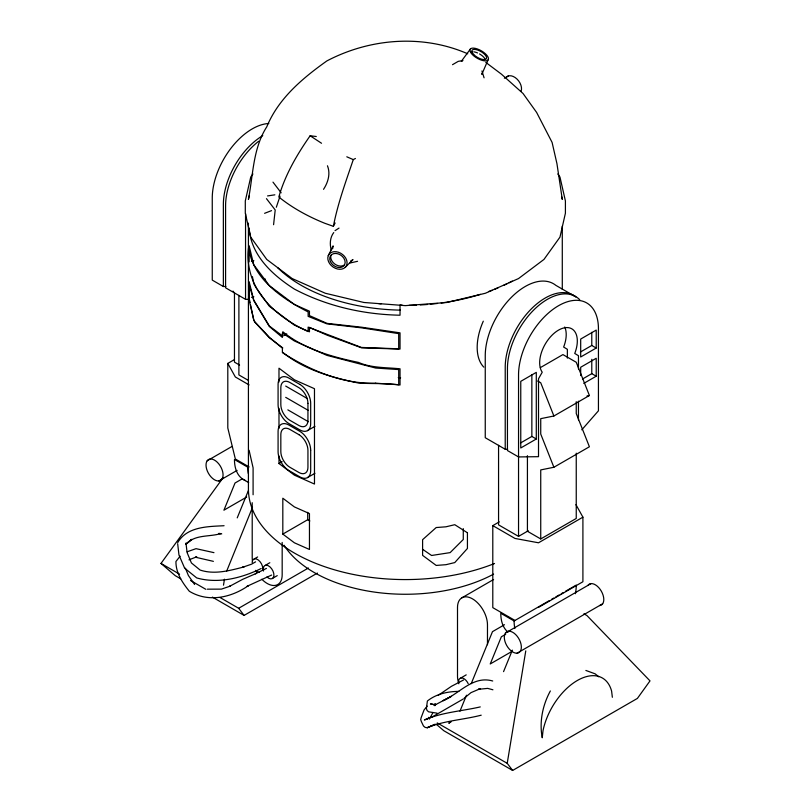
<?xml version="1.0" encoding="UTF-8"?>
<svg xmlns="http://www.w3.org/2000/svg" width="811" height="811" viewBox="0 0 811 811"><rect width="100%" height="100%" fill="white"/><g stroke="black" fill="none" stroke-linecap="round" stroke-linejoin="round"><path stroke-width="1.22" d="M225.853 286.486L223.36 286.516L223.36 204.514A56.496 32.622 -60 0 1 262.774 135.63M234.298 359.658L227.8 363.409L227.8 427.985L235.342 458.996L249.089 466.933M238.9 295.376L238.89 374.935L248.359 380.4M247.973 299.33L245.551 299.33L245.551 217.328A56.496 32.622 -60 0 1 245.662 213.83M248.419 223.137L248.419 488.982A156.898 90.589 0 0 0 332.449 569.21A156.898 90.589 0 0 0 494.538 563.503M249.099 261.933L249.109 245.723L253.762 264.771L269.364 285.624L294.383 304.5L309.457 311.171L309.447 315.611L327.066 323.376L361.584 327.208L400.036 332.855L400.036 349.065L361.594 347.848L327.066 335.156L309.447 327.391L309.457 331.821L294.383 325.14L269.364 306.274L257.087 289.162M253.093 494.761L253.093 467.856L249.089 450.267M278.984 381.991L278.984 368.194L294.383 379.801L314.475 388.702L314.475 484.045L294.383 475.145L278.984 463.527L278.984 456.005M278.984 428.411L278.984 408.339M499.262 521.889L492.794 525.629L492.794 607.632L514.985 620.445M498.562 445.3L498.562 524.859L518.543 536.385L528.326 530.739M505.223 449.253L505.223 367.241A56.496 32.622 -60 0 1 531.54 308.687A56.496 32.622 -60 0 1 575.82 296.897L555.849 285.36A56.496 32.622 -60 0 0 511.569 297.15A56.496 32.622 -60 0 0 485.252 355.715L485.252 437.717L505.223 449.253L507.645 449.253M518.543 536.385L518.543 374.935A56.496 32.622 -60 0 1 558.495 305.737A56.496 32.622 -60 0 1 598.437 328.8L598.437 410.812L581.791 429.82M527.424 455.691L527.424 531.266L540.734 538.95L576.246 518.452L576.246 453.177M520.469 443.019L531.854 436.44L531.854 374.834M536.294 439.004L536.294 372.371L520.763 381.342L520.763 447.976L536.294 439.004L531.854 436.44M562.287 289.324L562.287 226.137M567.365 358.107L567.365 349.308L563.645 347.047A26.621 15.368 -60 0 0 564.74 327.005M578.466 419.895L578.466 401.171M578.466 368.985L578.466 355.715L574.746 353.454A26.621 15.368 -60 0 0 570.62 328.242A26.621 15.368 -60 0 0 546.371 342.242A26.621 15.368 -60 0 0 542.235 372.219L538.514 378.778L538.514 456.684L518.543 456.938L507.443 450.531L507.443 368.529A56.496 32.622 -60 0 1 535.057 308.707A56.496 32.622 -60 0 1 579.723 299.695M580.686 375.615L580.686 367.251L596.217 358.28L596.217 376.213L583.788 383.39M575.942 504.635L582.906 517.165L582.906 581.751L538.514 607.378M582.46 379.041L591.777 373.658L591.777 359.303M434.98 705.651L435.142 703.644L434.676 705.55M273.581 224.708L275.213 209.958L266.454 198.654M223.501 585.167L224.465 579.206M583.92 613.805L586.941 615.549L650.006 680.885L637.395 698.413L512.633 770.45L507.22 763.323L525.771 650.878M332.601 248.835L333.149 245.895L328.273 255.658M316.28 136.522L310.137 135.772C296.978 154.577 285.168 174.791 278.812 196.982A189.581 109.455 0 0 0 324.765 223.268L333.372 226.32C337.802 203.47 345.821 181.593 353.282 159.615L355.411 158.48M249.261 195.684L248.419 199.384C253.174 174.892 252.88 148.393 266.799 126.769C278.477 98.384 302.483 78.282 326.884 60.916C370.09 38.239 422.643 34.113 467.734 53.79M276.328 207.231L280.038 196.13M226.725 571.015L252.495 507.372M430.134 717.857L432.973 712.484M459.938 711.237L466.487 695.22M237.228 517.874L248.338 490.706M482.423 72.909L481.825 74.359L487.989 60.065A10.431 4.258 30.1 0 0 477.476 48.995A10.431 4.258 30.1 0 0 472.215 54.428A10.431 4.258 30.1 0 0 487.989 60.065M471.232 683.602L492.48 631.657L504.493 624.713M503.56 671.64L512.359 650.128M550.355 690.952C542.65 705.104 539.173 721.831 542.245 737.767L543.005 730.711A50.221 28.993 -60 0 1 577.3 680.51A50.221 28.993 -60 0 1 611.606 691.104L612.356 697.288M333.372 226.32L335.115 223.005M323.538 189.328C328.05 182.424 330.675 173.757 327.462 165.779M333.747 232.564C329.935 237.522 329.651 244.152 331.223 250.011M252.931 173.97L250.751 177.011L245.297 200.925L245.297 213.222L250.751 237.147L266.738 259.429L292.173 278.568L325.323 293.258L363.926 302.483L405.348 305.635L446.78 302.483L485.383 293.258L518.523 278.568L543.968 259.429L559.955 237.147L565.409 213.222L565.409 200.925L559.955 177.011L557.775 173.97M180.741 578.831L175.277 575.678L160.994 563.432L223.187 477.628M470.461 48.924L461.327 61.332L462.929 60.511L458.215 61.372L452.518 64.687M427.194 706.128L424.041 710.02L421.152 717.654L420.696 719.631L421.385 721.628L423.484 726.007L425.146 727.406L427.194 727.731L435.112 724.324L427.194 727.731C444.316 720.584 463.253 719.844 481.207 715.18M177.7 542.64C186.986 526.491 207.809 526.572 224.069 525.721M180.123 556.184L175.936 561.506C175.784 572.921 182.465 582.734 189.328 591.26C208.295 602.786 231.267 597.687 248.46 585.623L247.102 586.262L271.604 575.05M345.233 267.346A10.431 7.867 35.6 0 0 338.451 252.251A10.431 7.867 35.6 0 0 328.627 261.831A10.431 7.867 35.6 0 0 345.233 267.346L352.988 259.571L350.494 261.172M185.719 544.394L191.731 539.356L185.962 544.211L185.983 543.066L187.077 552.504L191.416 562.956L200.114 570.062C214.651 574.877 229.777 570.569 244.04 566.909L242.448 567.335L251.511 564.192L255.587 561.851M186.54 543.705C195.471 534.317 209.35 537.085 220.724 533.597L218.757 533.456L221.738 533.912M464.166 698.22L470.998 692.635L480.102 688.742L478.47 689.299L487.695 688.387L492.926 689.786M450.703 721.678L448.767 723.23L450.946 721.972M438.305 695.28L451.423 686.319L463.527 679.993M335.034 230.659L339.018 228.084M283.799 335.612L286.759 333.909M207.16 460.8L232.108 446.395M218.808 480.964A12.053 6.954 60 0 0 218.808 463.922A12.053 6.954 60 0 0 206.024 465.058A12.053 6.954 60 0 0 218.808 480.964L237.106 470.39M307.501 430.631L314.932 426.343M242.671 478.602L235.028 483.011L223.917 510.19L246.666 497.052M278.984 463.527L282.147 461.702M307.501 477.598L314.932 473.3M540.329 367.636L562.925 354.589L576.246 362.274L589.404 395.504L553.893 416.002L540.734 418.658L540.734 434.037L553.893 467.258L589.404 446.76L576.246 413.529L576.246 401.698M580.392 352.045L591.777 345.466L596.217 348.031L596.217 330.087L580.686 339.059L580.686 356.992L596.217 348.031M282.816 534.094L282.816 498.218L294.383 506.916L309.457 513.596L309.457 549.473L294.383 542.792L282.816 534.094L307.693 519.729L309.832 520.966M254.37 558.85L257.634 556.964M265.461 565.257L269.82 562.733M272.901 578.142L277.261 575.628M220.045 597.525L238.667 608.28L308.433 568.004M212.411 597.119L244.081 615.407L317.415 573.073M582.906 517.165L538.514 542.792L514.985 538.443L492.794 525.629M461.895 597.808L493.585 579.51M508.061 632.144A43.946 25.374 -60 0 1 500.782 613.268L514.103 620.962L549.463 600.545M551.602 599.309L553.741 598.072M555.89 596.835L559.103 594.98M561.242 593.743L563.392 592.506M565.531 591.27L576.246 585.086A43.946 25.374 -60 0 1 575.435 593.713M505.456 633.016L591.006 583.616M505.719 634.253L501.35 636.777L490.239 663.956L511.913 651.436M460.77 678.016L466.224 674.864M517.094 653.179A12.053 6.954 60 0 0 517.094 636.138A12.053 6.954 60 0 0 504.31 637.274A12.053 6.954 60 0 0 517.094 653.179L602.654 603.779M431.716 717.218L463.324 698.97M261.162 568.521C241.607 578.131 218.179 584.032 196.718 577.929L184.644 568.166L178.967 554.998L177.68 543.775M504.361 78.221L508.385 75.95M255.252 573.884L266.434 568.41M426.404 719.185L430.377 717.39L424.406 719.996C441.995 712.271 461.611 711.206 480.264 706.908M256.438 573.357L242.631 579.348L229.533 586.373L230.466 586.059L221.403 589.131L207.332 589.171M188.983 559.843L196.738 556.792L195.532 557.238L213.394 561.354M264.599 213.313L271.533 210.637M187.209 551.754L196.029 548.662L213.962 552.646M251.471 261.324L253.853 260.706M357.57 261.304L350.058 262.997M251.471 297.333L253.853 296.785M587.012 395.981L589.404 395.504M553.893 467.258L540.734 469.914L540.734 538.95M267.569 195.927L274.858 194.822M458.854 691.398C447.743 691.428 436.186 693.932 427.377 701.008L426.404 708.449L427.022 710.426L428.624 711.825L437.119 713.173M402.165 305.129L400.036 304.966L400.036 315.215C363.348 314.465 326.934 306.274 294.383 289.081C272.608 275.101 251.004 255.577 249.119 228.084M398.252 377.622L400.614 377.804M432.587 704.283L430.438 703.918L435.639 704.718L433.997 705.509L451.382 696.325L443.049 700.694C459.401 693.679 473.006 675.279 492.723 680.997M585.866 670.454L595.122 673.819L598.731 676.779M346.794 156.797L353.282 159.615M591.777 373.658L596.217 376.213M537.663 381.008L540.734 382.782L553.893 416.002M223.36 286.516L212.259 280.109L212.259 198.107A56.496 32.622 -60 0 1 268.816 123.495M245.551 299.33L225.58 287.804L225.58 205.791A56.496 32.622 -60 0 1 258.658 141.256M285.695 386.066L307.257 398.515M239.58 365.082L234.46 362.122L234.46 293.085L232.99 291.098M285.695 397.339L308.332 410.417M249.089 384.921L235.342 376.983L227.8 363.409M287.854 409.859L308.332 421.69M243.553 479.625L248.683 482.586M160.994 563.432L179.586 574.168M190.514 580.483L205.832 589.323M437.23 722.915L507.22 763.323M512.633 770.45L443.83 730.731L436.206 724.193M310.137 135.772L321.531 143.263M422.49 549.209L431.584 555.484L450.146 552.615L463.274 539.487L463.274 528.62M485.779 62.386L501.451 74.186L523.054 93.518L536.629 112.445L552.098 142.422L556.944 163.66L562.287 199.384L561.729 196.921M282.816 352.39C304.247 369.877 331.841 377.46 358.452 383.045C372.29 383.968 386.208 382.954 400.036 385.012L400.036 368.802C386.148 367.363 371.509 368.113 358.452 362.405C331.841 356.82 304.247 349.227 282.816 331.75L282.816 333.97M282.816 336.18L269.364 326.012L253.762 300.05L249.099 281.67L249.099 297.88L250.082 302.594M282.816 347.96L269.364 337.781L254.999 322.322L253.762 320.254L250.569 304.946M272.983 182.13L281.153 192.805M238.667 608.28L244.081 615.407M194.599 584.498L188.405 575.516L185.364 568.156M256.357 288.148L253.762 283.637L252.434 276.673M428.593 717.36L429.354 719.134M481.957 70.962L484.076 77.815M265.187 278.954L265.653 281.417M591.777 332.307L591.777 345.466M487.472 644.745L487.472 624.805A21.187 12.236 60 0 0 472.489 598.853A21.187 12.236 60 0 0 457.505 607.51L457.505 676.06A21.187 12.236 60 0 0 458.499 682.832M307.693 512.309L307.693 519.729M282.177 542.427L282.177 574.837A21.187 12.236 60 0 1 261.831 579.236M252.211 502.688L252.211 557.532A21.187 12.236 60 0 0 252.505 561.08M381.16 303.831A156.148 90.153 0 0 1 378.625 303.588M587.894 585.42A12.053 6.954 60 0 1 601.296 591.118A12.053 6.954 60 0 1 599.532 605.584M514.884 628.505A43.946 25.374 -60 0 1 514.103 620.962M245.551 480.578A43.946 25.374 -60 0 1 234.46 459.513L247.771 467.197A43.946 25.374 -60 0 0 248.318 473.563M483.812 367.14A49.076 28.334 -60 0 1 483.295 321.176M471.059 52.097A8.586 3.528 29.8 0 1 472.225 51.782M473.776 51.833A8.586 3.528 29.8 0 1 477.557 52.948M479.544 53.942A8.586 3.528 29.8 0 1 485.13 59.173M344.249 265.126A8.586 6.498 35.8 0 1 334.669 263.96A8.586 6.498 35.8 0 1 330.989 255.171M506.561 77.025A10.431 6.762 53 0 1 517.012 79.062A10.431 6.762 53 0 1 521.128 91.106M493.615 574.117A129.081 74.521 0 0 1 284.043 545.205M512.268 281.082A156.939 90.609 0 0 1 509.126 282.735M506.976 283.809A156.939 90.609 0 0 1 503.692 285.381M498.035 287.885A156.939 90.609 0 0 1 494.558 289.304M492.206 290.226A156.939 90.609 0 0 1 488.638 291.555M480.376 294.342A156.939 90.609 0 0 1 441.174 302.979M437.534 303.446A156.939 90.609 0 0 1 430.175 304.226M427.691 304.449A156.939 90.609 0 0 1 420.24 304.966M416.509 305.139A156.939 90.609 0 0 1 409.058 305.341M400.401 310.137A147.521 85.165 0 0 1 277.595 267.6M458.833 683.774A7.532 4.349 60 0 1 461.489 677.925A7.532 4.349 60 0 1 468.211 683.673M256.6 572.302A21.187 12.236 60 0 1 255.556 570.356M259.145 572.434A7.532 4.349 60 0 1 255.85 570.528M252.17 562.55A7.532 4.349 60 0 1 258.334 560.036A7.532 4.349 60 0 1 262.561 570.457M263.534 571.015A7.532 4.349 60 0 1 268.035 565.602A7.532 4.349 60 0 1 273.895 575.739A7.532 4.349 60 0 1 266.951 576.935M307.937 403.341L307.937 420.301A12.783 7.38 60 0 1 298.904 425.511L289.862 420.301A12.783 7.38 60 0 1 280.829 404.648L280.829 387.688A12.783 7.38 60 0 1 289.862 382.468L298.904 387.688A12.783 7.38 60 0 1 307.937 403.341M310.684 450.166L310.684 470.562A15.368 8.87 60 0 1 299.817 476.838L288.949 470.562A15.368 8.87 60 0 1 278.082 451.737L278.082 431.34A15.368 8.87 60 0 1 288.949 425.076L299.817 431.34A15.368 8.87 60 0 1 310.684 450.166M467.43 532.766L467.43 548.459L454.768 562.581L445.969 564.689L436.196 565.429L422.602 555.363L422.602 539.68L436.196 527.545L445.969 526.805L454.768 524.697L467.43 532.766M375.655 383.197C342.394 384.232 309.924 370.242 282.4 352.633L282.4 348.203L269.445 337.376L254.877 321.886L253.762 319.737L248.663 298.134L248.663 282.958L253.762 300.567L269.364 326.519L282.4 337.447L282.4 333.017L294.383 340.965L326.884 355.36L375.625 368.032L398.698 369.573L398.698 384.759L375.655 383.197M398.698 348.811L361.412 347.443L308.139 327.117L308.139 331.547C273.976 316.158 243.482 287.276 248.663 247.01C251.957 278.366 282.36 298.864 308.139 311.931L308.139 316.371L326.884 323.842L361.412 327.826L398.698 333.625L398.698 348.811M299.817 384.384L288.949 378.108A15.368 8.87 60 0 0 278.082 384.384L278.082 404.78A15.368 8.87 60 0 0 288.949 423.595L299.817 429.871A15.368 8.87 60 0 0 310.684 423.595L310.684 403.209A15.368 8.87 60 0 0 299.817 384.384M298.904 434.645L289.862 429.424A12.783 7.38 60 0 0 280.829 434.645L280.829 451.605A12.783 7.38 60 0 0 289.862 467.258L298.904 472.478A12.783 7.38 60 0 0 307.937 467.258L307.937 450.298A12.783 7.38 60 0 0 298.904 434.645M473.624 54.438A8.343 3.406 30.1 0 0 486.235 58.95A8.343 3.406 30.1 0 0 477.821 50.1A8.343 3.406 30.1 0 0 473.624 54.438M330.391 261.568A8.343 6.295 35.6 0 0 343.671 265.978A8.343 6.295 35.6 0 0 338.248 253.904A8.343 6.295 35.6 0 0 330.391 261.568"/></g></svg>
